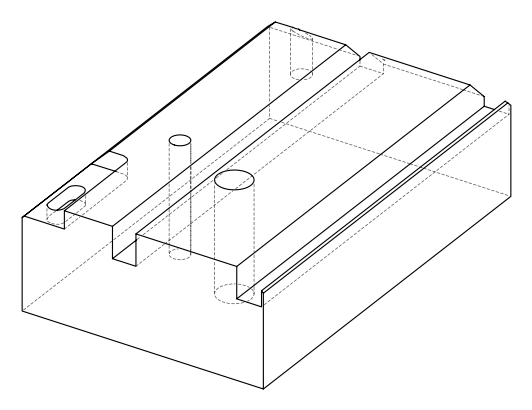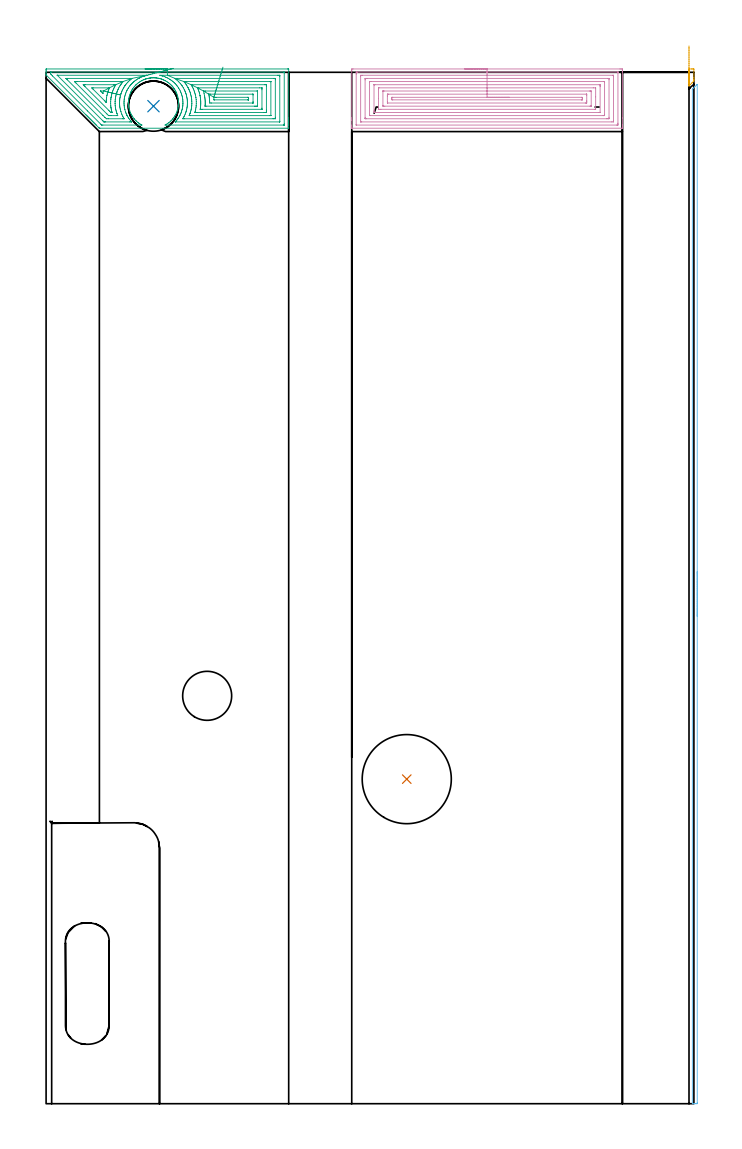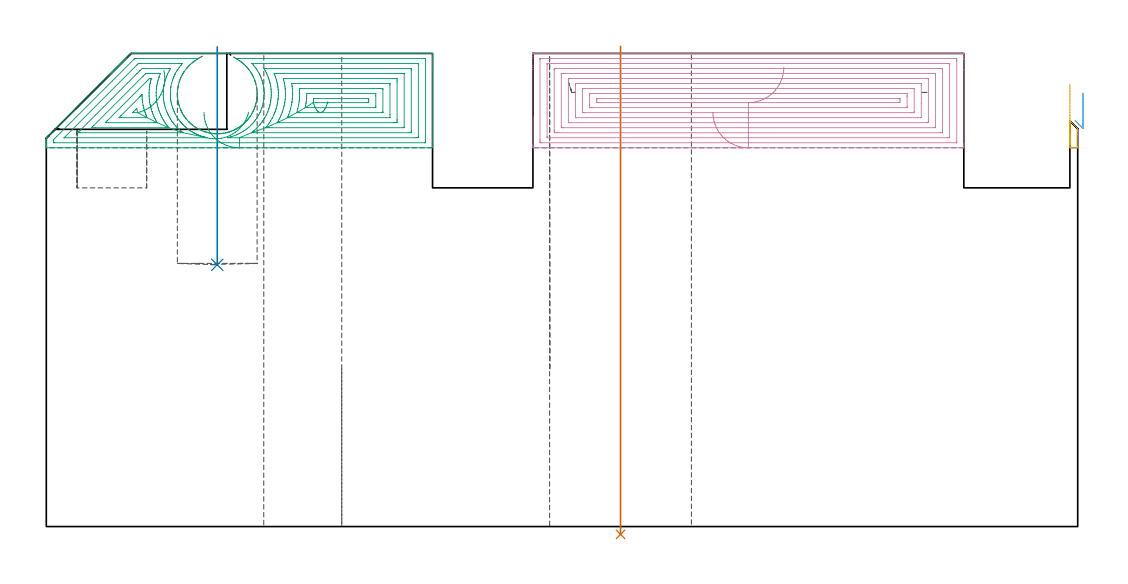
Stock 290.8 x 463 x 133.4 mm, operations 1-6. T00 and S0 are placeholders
(PLAN: 16 operations, 10 tool changes, 88 min)
(1 INDEXABLE_INSERT_DRILL_THROUGH_HOLE_FROM_SOLID | STEP1HOLE | NXT0302_035 | 0.55 min | 167535 mm3)
(2 INDEXABLE_INSERT_DRILL_BLIND_HOLE_FROM_SOLID | STEP1POCKET | NXT0302_016 | 0.25 min | 23567 mm3)
(3 AREA_MILL | FG_CHAMFER_SURFACE | UGT0205_001 | 7.44 min | 36698 mm3)
(4 AREA_MILL_1 | FG_CHAMFER_SURFACE_1 | UGT0205_001 | 10.05 min | 48924 mm3)
(5 AREA_MILL_2 | FG_CHAMFER_SURFACE_2 | UGT0205_001 | 0.23 min | 3075 mm3)
(6 AREA_MILL_3 | FG_CHAMFER_SURFACE_3 | UGT0205_001 | 3.81 min | 76125 mm3)
(7 AREA_MILL_4 | FG_CHAMFER_SURFACE_4 | UGT0205_001 | 24.55 min | 117321 mm3)
(8 MILL_CORNER_NOTCH_RECTANGULAR | CORNER_NOTCH_RECTANGULAR | UGT0201_094 | Follow Part, ap 5, ae 75% | 4.94 min | 111029 mm3)
(9 MILL_RECTANGULAR_POCKET | POCKET_RECTANGULAR_STRAIGHT | NXT0201_011 | Follow Part, ap 3, ae 75% | 1.72 min | 16537 mm3)
(10 MILL_RECTANGULAR_SLOT | SLOT_RECTANGULAR | UGT0201_094 | Follow Part, ap 5, ae 75% | 16.39 min | 463111 mm3)
(11 MILL_RECTANGULAR_SLOT_1 | SLOT_RECTANGULAR_1 | UGT0201_094 | Follow Part, ap 5, ae 75% | 16.28 min | 490563 mm3)
(12 SPOT_DRILL | STEP1HOLE_1 | NXT0321_9005460120000 | 0.05 min | 203 mm3)
(13 DRILL_BLIND_HOLE_INTO_CENTER | STEP1HOLE_1 | NXT0301_029 | 0.04 min | 175 mm3)
(14 GUN_DRILL_THROUGH_HOLE | STEP1HOLE_1 | UGT0307_001 | 0.59 min | 2378 mm3)
(15 SPADE_DRILL_TO_ENLARGE_THROUGH_HOLE | STEP1HOLE_1 | UGT0306_004 | 0.56 min | 16261 mm3)
(16 DRILL_TO_ENLARGE_THROUGH_HOLE | STEP1HOLE_1 | UGT0301_053 | 0.58 min | 31632 mm3)
(TOOL NXT0302_035 | Index. Insert Drill 40mm [880-D4000L40-05] | D40 PA176 FL200 Z2)
(TOOL NXT0302_016 | Index. Insert Drill 22.5mm [880-D2250L25-03] | D22.5 PA176 FL68 Z2)
(TOOL UGT0205_001 | Chamfer Mill 20 x 3 x 45 deg. | D20 FL50 Z2)
(TOOL UGT0201_094 | End mill 20 mm | D20 FL38 Z4)
(TOOL NXT0201_011 | ENDMILL 12mm [2P460-1200-NA 1630] | D12 FL38 Z6)
(TOOL NXT0321_9005460120000 | NC Spot Drill, 142deg, 12mm, Carbide, Uncoated | D12 PA142 FL30 Z2)
(TOOL NXT0301_029 | Carbide Drill 5.8mm [860.1-0580-017A1-MM 2214] | D5.8 PA140 FL28 Z2)
(TOOL UGT0307_001 | Gun Drill 5 mm | D5 PA130 FL24 Z1)
(TOOL UGT0306_004 | Spade Drill 13.5mm | D13.5 PA132 FL10 Z2)
(TOOL UGT0301_053 | Twist Drill 22 mm | D22 PA118 FL150 Z2)
(OP 1 INDEXABLE_INSERT_DRILL_THROUGH_HOLE_FROM_SOLID)
G17 G21 G94 G90
T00 M6
G54
G17 G0 G90 X161.9 Y145.7 S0 M3
G43 Z143.4 H1
G94 G81 G98 Z-2.198 F250. R135.4
G80
M5
M2
(OP 2 INDEXABLE_INSERT_DRILL_BLIND_HOLE_FROM_SOLID)
G17 G21 G94 G90
T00 M6
G54
G17 G0 G90 X48.2 Y447.8 S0 M3
G43 Z143.4 H1
G94 G81 G98 Z73.8 F250. R135.25
G80
M5
M2
(OP 3 AREA_MILL)
G17 G21 G94 G90
T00 M6
G54
G17 G0 G90 X44.45 Y464.5 S1061 M3
G43 Z143.4 H0
Z116.8
G94 G1 X44.488 Z115.928 F250.
X44.602 Z115.064
X44.791 Z114.212
X45.053 Z113.38
X45.387 Z112.574
X45.79 Z111.8
X46.258 Z111.064
X46.79 Z110.372
X47.379 Z109.729
X48.022 Z109.14
X48.714 Z108.608
X49.45 Z108.14
X50.224 Z107.737
X51.03 Z107.403
X51.862 Z107.141
X52.714 Z106.952
X53.578 Z106.838
X54.45 Z106.8
X108.323
X108.73 Y464.495 Z106.803
X108.89 Y464.491 Z106.806
X108.9 Y464.326 Z106.971
Y442.493 Z128.802
Y441.92 Z129.374
Y441.298 Z129.999
Y441.036 Z130.261
Y440.415 Z130.882
Y440.152 Z131.144
Y439.627 Z131.672
Y439.268 Z132.031
Y438.188 Z133.111
Y437.913 Z133.378
X108.893 Y437.903 Z133.388
X108.768 Y437.9 Z133.4
X24.175
X23.905 Y437.905 Z133.39
X23.876 Y437.929 Z133.368
X23.776 Y438.023 Z133.274
X22.53 Y439.268 Z132.028
X22.394 Y439.405 Z131.893
X22.227 Y439.572 Z131.726
X22.088 Y439.71 Z131.586
X21.948 Y439.85 Z131.447
X21.788 Y440.011 Z131.287
X21.646 Y440.152 Z131.143
X21.503 Y440.296 Z131.002
X21.349 Y440.449 Z130.848
X21.204 Y440.594 Z130.701
X21.058 Y440.741 Z130.557
X20.911 Y440.888 Z130.41
X20.762 Y441.036 Z130.259
X20.613 Y441.186 Z130.112
X20.472 Y441.327 Z129.971
X20.32 Y441.478 Z129.817
X20.168 Y441.631 Z129.666
X20.034 Y441.765 Z129.532
X19.878 Y441.92 Z129.375
X19.722 Y442.077 Z129.221
X19.595 Y442.204 Z129.094
X19.436 Y442.362 Z128.933
X19.277 Y442.522 Z128.776
X19.156 Y442.643 Z128.655
X18.994 Y442.804 Z128.491
X18.832 Y442.967 Z128.331
X18.718 Y443.081 Z128.217
X18.552 Y443.246 Z128.049
X18.387 Y443.412 Z127.886
X18.279 Y443.52 Z127.778
X18.11 Y443.687 Z127.607
X17.941 Y443.858 Z127.44
X0.273 Y461.526 Z109.772
X0.132 Y461.668 Z109.63
X0.008 Y461.8 Z109.499
X0.005 Y461.806 Z109.493
X0. Y462.068 Z109.23
Y462.773 Z108.526
Y463.49 Z107.809
Y464.015 Z107.281
Y464.277 Z107.019
X0.002 Y464.491 Z106.806
X0.132 Y464.5 Z106.8
X54.45
Y463.086 Z108.214
X106.588
X106.76 Y463.084 Z108.216
X106.845 Y463.081 Z108.219
X106.881 Y463.079 Z108.221
X106.89 Y463.058 Z108.242
X106.894 Y462.976 Z108.324
X106.899 Y462.777 Z108.523
X106.9 Y439.797 Z131.503
X106.896 Y439.441 Z131.859
X106.891 Y439.34 Z131.96
X106.888 Y439.32 Z131.98
X106.883 Y439.318 Z131.982
X106.858 Y439.316 Z131.984
X106.753 Y439.315 Z131.985
X106.542 Y439.314 Z131.986
X53.982
X53.384 Y439.321 Z131.979
X53.854 Y439.576 Z131.724
X54.005 Y439.667 Z131.633
X54.454 Y439.958 Z131.342
X54.895 Y440.264 Z131.036
X55.145 Y440.457 Z130.843
X55.784 Y440.997 Z130.303
X56.137 Y441.337 Z129.963
X56.673 Y441.904 Z129.396
X56.934 Y442.217 Z129.083
X57.255 Y442.636 Z128.664
X57.562 Y443.062 Z128.238
X57.853 Y443.535 Z127.765
X58.101 Y443.978 Z127.322
X58.451 Y444.669 Z126.631
X58.53 Y444.858 Z126.442
X58.859 Y445.739 Z125.561
X59.114 Y446.619 Z124.681
X59.298 Y447.499 Z123.801
X59.34 Y447.747 Z123.553
X59.402 Y448.38 Z122.92
X59.439 Y449.26 Z122.04
X59.407 Y450.14 Z121.16
X59.34 Y450.853 Z120.447
X59.312 Y451.02 Z120.28
X59.133 Y451.901 Z119.399
X58.885 Y452.781 Z118.519
X58.654 Y453.41 Z117.89
X58.562 Y453.661 Z117.638
X58.451 Y453.931 Z117.369
X58.304 Y454.238 Z117.062
X58.148 Y454.542 Z116.758
X57.899 Y454.985 Z116.315
X57.635 Y455.422 Z115.878
X57.567 Y455.529 Z115.77
X57.562 Y455.537 Z115.762
X57.503 Y455.619 Z115.677
X57.432 Y455.719 Z115.58
X57.288 Y455.923 Z115.376
X56.999 Y456.301 Z114.996
X56.832 Y456.503 Z114.792
X56.673 Y456.697 Z114.602
X56.592 Y456.787 Z114.513
X56.45 Y456.942 Z114.356
X56.22 Y457.183 Z114.117
X56.009 Y457.387 Z113.913
X55.784 Y457.605 Z113.695
X55.519 Y457.837 Z113.462
X55.34 Y457.985 Z113.312
X55.248 Y458.062 Z113.236
X54.895 Y458.334 Z112.964
X54.454 Y458.641 Z112.657
X53.989 Y458.942 Z112.356
X53.555 Y459.185 Z112.114
X53.373 Y459.278 Z112.022
X53.326 Y459.302 Z111.998
X53.116 Y459.406 Z111.89
X52.755 Y459.568 Z111.731
X52.625 Y459.625 Z111.674
X52.227 Y459.8 Z111.496
X52.174 Y459.822 Z111.475
X52.027 Y459.874 Z111.426
X51.977 Y459.891 Z111.408
X51.779 Y459.957 Z111.337
X51.757 Y459.964 Z111.33
X51.338 Y460.095 Z111.199
X51.079 Y460.165 Z111.131
X50.895 Y460.215 Z111.083
X50.701 Y460.259 Z111.04
X50.636 Y460.274 Z111.025
X50.449 Y460.313 Z110.979
X50.443 Y460.314 Z110.978
X50.005 Y460.396 Z110.9
X49.553 Y460.46 Z110.835
X49.461 Y460.47 Z110.827
X49.22 Y460.496 Z110.804
X49.116 Y460.506 Z110.793
X48.671 Y460.536 Z110.762
X48.612 Y460.539 Z110.76
X48.449 Y460.543 Z110.754
X48.23 Y460.542 Z110.75
X48.004 Y460.545 Z110.753
X47.859 Y460.541 Z110.758
X47.782 Y460.538 Z110.761
X47.326 Y460.506 Z110.786
X46.984 Y460.476 Z110.823
X46.893 Y460.466 Z110.83
X46.881 Y460.464 Z110.831
X46.592 Y460.426 Z110.873
X46.447 Y460.406 Z110.893
X46.003 Y460.327 Z110.972
X45.886 Y460.301 Z110.998
X45.558 Y460.228 Z111.069
X45.114 Y460.11 Z111.183
X45.1 Y460.105 Z111.187
X44.669 Y459.972 Z111.321
X44.655 Y459.968 Z111.326
X44.443 Y459.898 Z111.402
X44.422 Y459.891 Z111.409
X44.226 Y459.822 Z111.474
X43.779 Y459.637 Z111.661
X43.336 Y459.437 Z111.86
X42.889 Y459.208 Z112.09
X42.447 Y458.964 Z112.334
X41.981 Y458.664 Z112.633
X41.558 Y458.372 Z112.926
X41.154 Y458.062 Z113.236
X40.669 Y457.651 Z113.648
X40.351 Y457.343 Z113.954
X40.269 Y457.265 Z114.034
X40.184 Y457.182 Z114.116
X39.78 Y456.754 Z114.546
X39.405 Y456.302 Z114.997
X38.89 Y455.611 Z115.687
X38.867 Y455.576 Z115.724
X38.766 Y455.422 Z115.878
X38.618 Y455.177 Z116.122
X38.501 Y454.985 Z116.314
X38.422 Y454.842 Z116.457
X38.254 Y454.541 Z116.757
X38.164 Y454.363 Z116.935
X38.001 Y454.042 Z117.258
X37.977 Y453.983 Z117.317
X37.841 Y453.661 Z117.638
X37.515 Y452.781 Z118.519
X37.267 Y451.901 Z119.399
X37.112 Y451.201 Z120.099
X37.087 Y451.02 Z120.28
X36.993 Y450.14 Z121.16
X36.961 Y449.26 Z122.04
X36.998 Y448.38 Z122.92
X37.098 Y447.499 Z123.801
X37.112 Y447.399 Z123.901
X37.286 Y446.619 Z124.681
X37.541 Y445.739 Z125.561
X37.869 Y444.858 Z126.442
X37.932 Y444.707 Z126.593
X38.001 Y444.557 Z126.743
X38.298 Y443.978 Z127.322
X38.547 Y443.535 Z127.765
X38.817 Y443.098 Z128.202
X38.891 Y442.988 Z128.312
X39.467 Y442.217 Z129.083
X39.619 Y442.029 Z129.271
X39.78 Y441.844 Z129.456
X40.26 Y441.337 Z129.963
X40.461 Y441.139 Z130.161
X40.669 Y440.946 Z130.354
X41.252 Y440.457 Z130.843
X41.402 Y440.338 Z130.962
X41.558 Y440.224 Z131.076
X41.999 Y439.923 Z131.377
X42.447 Y439.635 Z131.665
X42.545 Y439.576 Z131.724
X42.933 Y439.362 Z131.938
X43.004 Y439.321 Z131.979
X42.678 Y439.315 Z131.985
X25.464 Y439.314 Z131.986
X25.042 Y439.319 Z131.981
X24.942 Y439.321 Z131.979
X24.8 Y439.456 Z131.844
X24.62 Y439.632 Z131.668
X18.609 Y445.64 Z125.66
X2.886 Y461.364 Z109.936
X2.358 Y461.894 Z109.406
X2.012 Y462.248 Z109.052
X2.003 Y462.6 Z108.7
X2.005 Y462.959 Z108.341
X2.009 Y463.06 Z108.24
X2.012 Y463.08 Z108.22
X2.017 Y463.082 Z108.218
X2.042 Y463.084 Z108.216
X2.147 Y463.085 Z108.215
X2.358 Y463.086 Z108.214
X54.45
Y461.672 Z109.628
X103.87 Y461.671 Z109.629
X104.452
X104.761 Y461.668 Z109.632
X104.862 Y461.665 Z109.635
X104.89 Y461.662 Z109.638
X104.894 Y461.594 Z109.706
X104.898 Y461.502 Z109.798
X104.899 Y461.364 Z109.936
X104.9 Y461.226 Z110.074
X104.899 Y441.036 Z130.264
X104.898 Y440.899 Z130.401
X104.89 Y440.76 Z130.54
X104.887 Y440.734 Z130.566
X104.876 Y440.733 Z130.567
X104.838 Y440.73 Z130.57
X104.761 Y440.729 Z130.571
X58.147
X58.059 Y440.73 Z130.57
X58.005 Y440.732 Z130.568
X57.989 Y440.734 Z130.566
X58.01 Y440.761 Z130.539
X58.351 Y441.141 Z130.159
X58.457 Y441.264 Z130.036
X58.749 Y441.63 Z129.67
X58.974 Y441.92 Z129.38
X59.133 Y442.133 Z129.167
X59.348 Y442.433 Z128.867
X59.492 Y442.66 Z128.64
X59.578 Y442.804 Z128.496
X59.9 Y443.352 Z127.948
X60.076 Y443.687 Z127.613
X60.131 Y443.794 Z127.506
X60.238 Y444.006 Z127.294
X60.413 Y444.398 Z126.902
X60.483 Y444.571 Z126.729
X60.659 Y445.037 Z126.263
X60.808 Y445.455 Z125.845
X60.884 Y445.698 Z125.602
X61.072 Y446.339 Z124.961
X61.084 Y446.383 Z124.917
X61.128 Y446.584 Z124.716
X61.238 Y447.114 Z124.186
X61.257 Y447.223 Z124.077
X61.314 Y447.568 Z123.732
X61.353 Y447.883 Z123.417
X61.372 Y448.107 Z123.193
X61.412 Y448.708 Z122.592
X61.423 Y448.99 Z122.31
X61.429 Y449.289 Z122.011
X61.407 Y449.874 Z121.426
X61.372 Y450.517 Z120.783
X61.348 Y450.758 Z120.542
X61.326 Y450.954 Z120.346
X61.2 Y451.642 Z119.658
X61.128 Y452.019 Z119.281
X60.987 Y452.526 Z118.774
X60.822 Y453.105 Z118.195
X60.714 Y453.41 Z117.89
X60.482 Y454.051 Z117.249
X60.381 Y454.293 Z117.007
X60.338 Y454.392 Z116.908
X60.238 Y454.604 Z116.696
X59.933 Y455.177 Z116.123
X59.536 Y455.873 Z115.427
X59.418 Y456.061 Z115.239
X59.348 Y456.17 Z115.13
X59.019 Y456.618 Z114.682
X58.77 Y456.945 Z114.355
X58.457 Y457.328 Z113.972
X58.005 Y457.829 Z113.471
X57.567 Y458.265 Z113.035
X57.078 Y458.712 Z112.588
X56.676 Y459.044 Z112.256
X56.362 Y459.286 Z112.014
X55.928 Y459.596 Z111.704
X55.786 Y459.693 Z111.607
X55.498 Y459.882 Z111.418
X54.895 Y460.23 Z111.07
X54.418 Y460.48 Z110.82
X54.005 Y460.676 Z110.624
X53.639 Y460.843 Z110.457
X53.114 Y461.064 Z110.236
X52.234 Y461.364 Z109.936
X52.219 Y461.369 Z109.931
X51.989 Y461.428 Z109.872
X51.333 Y461.594 Z109.706
X51.023 Y461.672 Z109.628
X54.45
X57.853 Y460.252 Z111.048
X57.869 Y460.253 Z111.047
X57.92 Y460.256 Z111.044
X57.987 Y460.257 Z111.043
X58.457
X102.314
X102.818 Y460.255 Z111.045
X102.875 Y460.253 Z111.047
X102.887 Y460.251 Z111.049
X102.891 Y460.239 Z111.061
X102.895 Y460.196 Z111.104
X102.899 Y460.023 Z111.277
X102.9 Y459.675 Z111.625
Y442.804 Z128.496
X102.896 Y442.401 Z128.899
X102.892 Y442.201 Z129.099
X102.89 Y442.156 Z129.144
X102.849 Y442.15 Z129.15
X102.751 Y442.147 Z129.153
X102.089 Y442.143 Z129.157
X101.865
X62.019
X61.793 Y442.144 Z129.156
X61.457 Y442.148 Z129.152
X61.381 Y442.149 Z129.151
X61.41 Y442.21 Z129.09
X61.462 Y442.309 Z128.991
X61.52 Y442.415 Z128.885
X61.739 Y442.804 Z128.496
X61.838 Y442.984 Z128.316
X62.019 Y443.327 Z127.973
X62.138 Y443.57 Z127.73
X62.191 Y443.687 Z127.613
X62.406 Y444.187 Z127.113
X62.555 Y444.571 Z126.729
X62.65 Y444.828 Z126.472
X62.742 Y445.093 Z126.207
X62.856 Y445.455 Z125.845
X62.909 Y445.626 Z125.674
X63.06 Y446.189 Z125.111
X63.094 Y446.339 Z124.961
X63.214 Y446.92 Z124.38
X63.268 Y447.223 Z124.077
X63.333 Y447.686 Z123.614
X63.372 Y448.107 Z123.193
X63.4 Y448.503 Z122.797
X63.419 Y448.99 Z122.31
X63.423 Y449.5 Z121.8
X63.41 Y449.874 Z121.426
X63.389 Y450.282 Z121.018
X63.348 Y450.758 Z120.542
X63.285 Y451.269 Z120.031
X63.215 Y451.642 Z119.658
X63.069 Y452.367 Z118.933
X63.028 Y452.526 Z118.774
X62.909 Y452.97 Z118.33
X62.775 Y453.41 Z117.89
X62.713 Y453.604 Z117.696
X62.452 Y454.293 Z117.007
X62.345 Y454.567 Z116.733
X62.128 Y455.069 Z116.231
X62.073 Y455.177 Z116.123
X62.019 Y455.28 Z116.02
X61.581 Y456.061 Z115.239
X61.128 Y456.811 Z114.489
X61.035 Y456.945 Z114.355
X60.812 Y457.259 Z114.041
X60.362 Y457.829 Z113.471
X60.238 Y457.98 Z113.32
X59.57 Y458.712 Z112.588
X59.348 Y458.935 Z112.365
X58.639 Y459.596 Z111.704
X58.457 Y459.753 Z111.547
X58.122 Y460.029 Z111.271
X57.871 Y460.235 Z111.065
X57.853 Y460.252 Z111.048
X61.86 Y458.837 Z112.463
X61.891 Y458.839 Z112.461
X62.019 Y458.841 Z112.459
X62.778 Y458.843 Z112.457
X62.909
X100.44 Y458.842 Z112.458
X100.703 Y458.839 Z112.461
X100.876 Y458.836 Z112.464
X100.891 Y458.83 Z112.47
X100.894 Y458.82 Z112.48
X100.897 Y458.796 Z112.504
X100.899 Y458.712 Z112.588
Y443.687 Z127.613
X100.897 Y443.614 Z127.686
X100.894 Y443.578 Z127.722
X100.891 Y443.566 Z127.734
X100.834 Y443.564 Z127.736
X100.572 Y443.559 Z127.741
X100.44 Y443.557 Z127.743
X100.308
X64.69
X64.559 Y443.559 Z127.741
X64.296 Y443.564 Z127.736
X64.248 Y443.567 Z127.733
X64.252 Y443.585 Z127.715
X64.267 Y443.627 Z127.673
X64.289 Y443.687 Z127.613
X64.4 Y443.975 Z127.325
X64.626 Y444.571 Z126.729
X64.644 Y444.618 Z126.682
X64.69 Y444.747 Z126.553
X64.852 Y445.294 Z126.006
X64.897 Y445.455 Z125.845
X65.038 Y445.993 Z125.307
X65.114 Y446.339 Z124.961
X65.224 Y446.869 Z124.431
X65.28 Y447.223 Z124.077
X65.316 Y447.485 Z123.815
X65.376 Y448.107 Z123.193
X65.391 Y448.294 Z123.006
X65.421 Y448.99 Z122.31
X65.425 Y449.145 Z122.155
X65.409 Y449.874 Z121.426
X65.372 Y450.551 Z120.749
X65.355 Y450.758 Z120.542
X65.329 Y451.008 Z120.292
X65.231 Y451.642 Z119.658
X65.153 Y452.067 Z119.233
X65.051 Y452.526 Z118.774
X64.875 Y453.226 Z118.074
X64.824 Y453.41 Z117.89
X64.794 Y453.512 Z117.788
X64.69 Y453.846 Z117.454
X64.527 Y454.293 Z117.007
X64.432 Y454.55 Z116.75
X64.169 Y455.177 Z116.123
X64.053 Y455.435 Z115.865
X63.8 Y455.944 Z115.356
X63.736 Y456.061 Z115.239
X63.66 Y456.2 Z115.1
X63.219 Y456.945 Z114.355
X62.909 Y457.446 Z113.854
X62.635 Y457.829 Z113.471
X62.019 Y458.634 Z112.666
X61.86 Y458.837 Z112.463
X65.126 Y457.421 Z113.879
X65.128 Y457.423 Z113.877
X65.154 Y457.426 Z113.874
X65.215 Y457.428 Z113.872
X65.337 Y457.429 Z113.871
X65.581
X98.04
X98.528 Y457.427 Z113.873
X98.69 Y457.425 Z113.875
X98.819 Y457.422 Z113.878
X98.89 Y457.414 Z113.886
X98.893 Y457.314 Z113.986
X98.897 Y456.945 Z114.355
X98.9 Y456.575 Z114.725
Y445.969 Z125.331
X98.897 Y445.455 Z125.845
X98.893 Y445.093 Z126.207
X98.884 Y444.978 Z126.322
X98.771 Y444.976 Z126.324
X98.528 Y444.973 Z126.327
X98.124 Y444.971 Z126.329
X97.637
X67.765
X67.362 Y444.972 Z126.328
X66.955 Y444.975 Z126.325
X66.844 Y444.978 Z126.322
X66.816 Y444.984 Z126.316
X66.824 Y445.028 Z126.272
X66.838 Y445.091 Z126.209
X66.93 Y445.455 Z125.845
X67.08 Y446.06 Z125.24
X67.138 Y446.339 Z124.961
X67.174 Y446.525 Z124.775
X67.288 Y447.223 Z124.077
X67.362 Y447.828 Z123.472
X67.384 Y448.085 Z123.215
X67.385 Y448.107 Z123.193
X67.425 Y448.927 Z122.373
X67.426 Y448.99 Z122.31
X67.418 Y449.818 Z121.482
X67.362 Y450.781 Z120.519
X67.248 Y451.642 Z119.658
X67.229 Y451.773 Z119.527
X67.074 Y452.526 Z118.774
X66.995 Y452.89 Z118.41
X66.853 Y453.41 Z117.89
X66.653 Y454.112 Z117.188
X66.591 Y454.293 Z117.007
X66.471 Y454.628 Z116.672
X66.255 Y455.177 Z116.123
X66.111 Y455.534 Z115.766
X65.859 Y456.061 Z115.239
X65.581 Y456.604 Z114.696
X65.388 Y456.945 Z114.355
X65.137 Y457.386 Z113.914
X65.126 Y457.421 Z113.879
X68.022 Y456.008 Z115.292
X68.299 Y456.014 Z115.286
X95.903 Y456.015 Z115.285
X96.747 Y456.012 Z115.288
X96.798 Y456.01 Z115.29
X96.891 Y455.999 Z115.301
X96.897 Y455.977 Z115.323
X96.898 Y455.968 Z115.332
X96.9 Y455.909 Z115.391
Y455.177 Z116.123
X96.899 Y446.918 Z124.382
X96.895 Y446.614 Z124.686
X96.89 Y446.412 Z124.888
X96.883 Y446.391 Z124.909
X96.877 Y446.389 Z124.911
X96.852 Y446.387 Z124.913
X96.747 Y446.385 Z124.915
X96.7
X69.986
X69.202 Y446.392 Z124.908
X69.181 Y446.393 Z124.907
X69.182 Y446.416 Z124.884
X69.188 Y446.473 Z124.827
X69.283 Y447.083 Z124.217
X69.299 Y447.223 Z124.077
X69.366 Y447.885 Z123.415
X69.38 Y448.107 Z123.193
X69.413 Y448.722 Z122.578
X69.419 Y448.99 Z122.31
Y449.6 Z121.7
X69.411 Y449.874 Z121.426
X69.4 Y450.13 Z121.17
X69.355 Y450.758 Z120.542
X69.276 Y451.51 Z119.79
X69.259 Y451.642 Z119.658
X69.244 Y451.743 Z119.557
X69.143 Y452.324 Z118.976
X69.102 Y452.526 Z118.774
X69.092 Y452.576 Z118.724
X68.888 Y453.41 Z117.89
X68.803 Y453.747 Z117.553
X68.636 Y454.293 Z117.007
X68.381 Y455.049 Z116.251
X68.333 Y455.177 Z116.123
X68.252 Y455.387 Z115.913
X68.105 Y455.761 Z115.539
X68.071 Y455.851 Z115.449
X68.041 Y455.94 Z115.36
X68.022 Y456.008 Z115.292
X70.621 Y454.593 Z116.707
X70.923 Y454.596 Z116.704
X71.505 Y454.6 Z116.7
X94.657
X94.811 Y454.598 Z116.702
X94.866 Y454.596 Z116.704
X94.883 Y454.594 Z116.706
X94.89 Y454.573 Z116.727
X94.895 Y454.502 Z116.798
X94.9 Y454.359 Z116.941
X94.899 Y448.107 Z123.193
X94.894 Y447.902 Z123.398
X94.89 Y447.807 Z123.493
X94.694 Y447.804 Z123.496
X94.383 Y447.801 Z123.499
X94.075 Y447.8 Z123.5
X93.494
X71.814
X71.507 Y447.802 Z123.498
X71.403 Y447.806 Z123.494
X71.377 Y447.808 Z123.492
X71.376 Y447.831 Z123.469
Y447.888 Z123.412
X71.386 Y448.107 Z123.193
X71.405 Y448.513 Z122.787
X71.419 Y448.99 Z122.31
X71.421 Y449.381 Z121.919
X71.409 Y449.874 Z121.426
X71.392 Y450.293 Z121.007
X71.357 Y450.758 Z120.542
X71.309 Y451.259 Z120.041
X71.258 Y451.642 Z119.658
X71.161 Y452.29 Z119.01
X71.113 Y452.526 Z118.774
X70.924 Y453.41 Z117.89
X70.621 Y454.593 Z116.707
X73.023 Y453.179 Z118.121
X73.096 Y453.182 Z118.118
X73.262 Y453.184 Z118.116
X73.595 Y453.186 Z118.114
X73.82
X92.723 Y453.185 Z118.115
X92.825 Y453.184 Z118.116
X92.875 Y453.181 Z118.119
X92.89 Y453.178 Z118.122
X92.892 Y453.162 Z118.138
X92.899 Y452.809 Z118.491
X92.9 Y449.874 Z121.426
X92.898 Y449.275 Z122.025
X92.892 Y449.234 Z122.066
X92.888 Y449.22 Z122.08
X92.875 Y449.219 Z122.081
X92.793 Y449.216 Z122.084
X92.627 Y449.214 Z122.086
X74.26
X73.595 Y449.219 Z122.081
X73.438 Y449.221 Z122.079
X73.413 Y449.874 Z121.426
X73.379 Y450.544 Z120.756
X73.361 Y450.758 Z120.542
X73.304 Y451.354 Z119.946
X73.269 Y451.642 Z119.658
X73.217 Y452.017 Z119.283
X73.129 Y452.526 Z118.774
X73.028 Y453.088 Z118.212
X73.023 Y453.179 Z118.121
X75.286 Y451.766 Z119.534
X75.311 Y451.767 Z119.533
X75.376 Y451.769 Z119.531
X76.135 Y451.772 Z119.528
X76.266
X90.383
X90.513 Y451.771 Z119.529
X90.644 Y451.769 Z119.531
X90.89 Y451.763 Z119.537
X90.893 Y451.642 Z119.658
X90.899 Y451.26 Z120.04
X90.898 Y450.758 Z120.542
X90.895 Y450.662 Z120.638
X90.891 Y450.64 Z120.66
X90.888 Y450.635 Z120.665
X90.862 Y450.633 Z120.667
X90.776 Y450.63 Z120.67
X90.644 Y450.628 Z120.672
X90.513
X75.471
X75.423 Y450.629 Z120.671
X75.401 Y450.632 Z120.668
X75.397 Y450.633 Z120.667
X75.376 Y450.688 Z120.612
X75.371 Y450.763 Z120.537
X75.285 Y451.642 Z119.658
X75.278 Y451.739 Z119.561
X75.286 Y451.766 Z119.534
X75.476 Y452.393 Z118.959
X75.68 Y453.067 Z118.444
X75.896 Y453.78 Z117.991
X76.123 Y454.529 Z117.605
X76.359 Y455.307 Z117.289
X76.602 Y456.109 Z117.045
X76.85 Y456.928 Z116.875
X77.102 Y457.758 Z116.78
X77.355 Y458.592 Z116.762
X77.608 Y459.426 Z116.819
X77.858 Y460.251 Z116.952
X78.104 Y461.062 Z117.159
X78.343 Y461.852 Z117.44
X78.575 Y462.616 Z117.791
X78.797 Y463.348 Z118.211
X79.007 Y464.042 Z118.696
X79.204 Y464.693 Z119.242
X79.387 Y465.296 Z119.845
G0 X57.06 Y464.771 Z116.851
G1 X56.816 Y464.707 Z116.016
X56.502 Y464.624 Z115.206
X56.121 Y464.523 Z114.427
X55.676 Y464.405 Z113.686
X55.17 Y464.271 Z112.988
X54.608 Y464.123 Z112.338
X53.993 Y463.96 Z111.742
X53.329 Y463.784 Z111.203
X52.623 Y463.598 Z110.726
X51.88 Y463.401 Z110.314
X51.104 Y463.196 Z109.971
X50.303 Y462.984 Z109.699
X49.482 Y462.767 Z109.5
X48.647 Y462.546 Z109.377
X47.805 Y462.323 Z109.329
X46.962 Y462.1 Z109.357
X46.124 Y461.879 Z109.461
X45.299 Y461.66 Z109.64
X45.1 Y461.609 Z109.691
X44.903 Y461.56 Z109.74
X44.529 Y461.462 Z109.838
X44.21 Y461.377 Z109.923
X44.2 Y461.374 Z109.926
X44.168 Y461.364 Z109.936
X43.531 Y461.154 Z110.146
X43.441 Y461.123 Z110.177
X43.319 Y461.077 Z110.223
X42.894 Y460.902 Z110.398
X42.429 Y460.701 Z110.599
X42.277 Y460.631 Z110.669
X41.966 Y460.48 Z110.82
X41.684 Y460.336 Z110.964
X41.627 Y460.305 Z110.995
X41.538 Y460.256 Z111.044
X41.119 Y460.013 Z111.287
X40.648 Y459.717 Z111.583
X40.575 Y459.669 Z111.631
X40.47 Y459.596 Z111.704
X40.057 Y459.299 Z112.001
X39.758 Y459.071 Z112.229
X39.558 Y458.91 Z112.39
X39.323 Y458.712 Z112.588
X39.081 Y458.5 Z112.8
X38.867 Y458.301 Z112.999
X38.629 Y458.065 Z113.235
X38.397 Y457.829 Z113.471
X38.195 Y457.612 Z113.688
X37.977 Y457.37 Z113.93
X37.784 Y457.136 Z114.164
X37.633 Y456.945 Z114.355
X37.397 Y456.636 Z114.664
X37.086 Y456.218 Z115.082
X37.023 Y456.124 Z115.176
X36.983 Y456.061 Z115.239
X36.816 Y455.793 Z115.507
X36.466 Y455.177 Z116.123
X36.37 Y455.004 Z116.296
X36.196 Y454.668 Z116.632
X36.077 Y454.412 Z116.888
X36.027 Y454.293 Z117.007
X35.824 Y453.778 Z117.522
X35.687 Y453.41 Z117.89
X35.575 Y453.095 Z118.205
X35.443 Y452.662 Z118.638
X35.305 Y452.173 Z119.127
X35.208 Y451.738 Z119.562
X35.19 Y451.642 Z119.658
X35.126 Y451.293 Z120.007
X35.082 Y450.98 Z120.32
X35.058 Y450.758 Z120.542
X35.003 Y450.174 Z121.126
X34.989 Y449.874 Z121.426
X34.972 Y449.321 Z121.979
X34.98 Y448.99 Z122.31
X35.003 Y448.406 Z122.894
X35.032 Y448.107 Z123.193
X35.106 Y447.421 Z123.879
X35.138 Y447.223 Z124.077
X35.305 Y446.423 Z124.877
X35.327 Y446.339 Z124.961
X35.334 Y446.31 Z124.99
X35.592 Y445.455 Z125.845
X35.742 Y445.022 Z126.278
X35.917 Y444.571 Z126.729
X35.999 Y444.368 Z126.932
X36.196 Y443.933 Z127.367
X36.278 Y443.769 Z127.531
X36.32 Y443.687 Z127.613
X36.456 Y443.43 Z127.87
X36.827 Y442.804 Z128.496
X37.086 Y442.393 Z128.907
X37.438 Y441.92 Z129.38
X37.977 Y441.229 Z130.071
X38.142 Y441.036 Z130.264
X38.411 Y440.735 Z130.565
X38.374 Y440.733 Z130.567
X38.286 Y440.731 Z130.569
X37.977 Y440.729 Z130.571
X37.396 Y440.728 Z130.572
X26.71 Y440.729 Z130.571
X26.401 Y440.73 Z130.57
X26.091 Y440.733 Z130.567
X26.004 Y440.735 Z130.565
X25.967 Y440.744 Z130.556
X25.944 Y440.764 Z130.536
X25.849 Y440.854 Z130.446
X25.663 Y441.036 Z130.264
X25.51 Y441.189 Z130.111
X5.03 Y461.67 Z109.63
Y461.671 Z109.629
X44.866
X45.1 Y461.669 Z109.631
X45.183 Y461.666 Z109.634
X45.299 Y461.66 Z109.64
X38.541 Y460.251 Z111.049
X38.509 Y460.218 Z111.082
X38.282 Y460.032 Z111.268
X37.977 Y459.782 Z111.518
X37.875 Y459.697 Z111.603
X37.76 Y459.596 Z111.704
X37.407 Y459.278 Z112.022
X37.086 Y458.975 Z112.325
X36.954 Y458.844 Z112.456
X36.827 Y458.712 Z112.588
X36.524 Y458.387 Z112.913
X36.196 Y458.021 Z113.279
X36.108 Y457.915 Z113.385
X36.039 Y457.829 Z113.471
X35.722 Y457.415 Z113.885
X35.365 Y456.945 Z114.355
X35.339 Y456.911 Z114.389
X35.305 Y456.863 Z114.437
X34.998 Y456.366 Z114.934
X34.815 Y456.061 Z115.239
X34.67 Y455.808 Z115.492
X34.415 Y455.348 Z115.952
X34.358 Y455.234 Z116.066
X34.331 Y455.177 Z116.123
X34.084 Y454.622 Z116.678
X33.951 Y454.293 Z117.007
X33.832 Y453.988 Z117.312
X33.621 Y453.41 Z117.89
X33.596 Y453.338 Z117.962
X33.524 Y453.093 Z118.207
X33.401 Y452.648 Z118.652
X33.371 Y452.526 Z118.774
X33.234 Y451.93 Z119.37
X33.176 Y451.642 Z119.658
X33.104 Y451.176 Z120.124
X33.055 Y450.758 Z120.542
X33.018 Y450.377 Z120.923
X32.99 Y449.874 Z121.426
X32.977 Y449.533 Z121.767
X32.981 Y448.99 Z122.31
X32.992 Y448.635 Z122.665
X33.029 Y448.107 Z123.193
X33.07 Y447.673 Z123.627
X33.128 Y447.223 Z124.077
X33.242 Y446.619 Z124.681
X33.309 Y446.339 Z124.961
X33.524 Y445.509 Z125.791
X33.536 Y445.467 Z125.833
X33.547 Y445.433 Z125.867
X33.85 Y444.571 Z126.729
X34.003 Y444.162 Z127.138
X34.212 Y443.687 Z127.613
X34.415 Y443.261 Z128.039
X34.666 Y442.804 Z128.496
X34.979 Y442.244 Z129.056
X35.025 Y442.149 Z129.151
X34.997 Y442.147 Z129.153
X34.914 Y442.145 Z129.155
X34.748 Y442.143 Z129.157
X34.415
X27.956
X27.291 Y442.148 Z129.152
X27.06 Y442.15 Z129.15
X26.401 Y442.751 Z128.549
X26.346 Y442.804 Z128.496
X25.51 Y443.638 Z127.662
X9.482 Y459.666 Z111.634
X9.127 Y460.024 Z111.276
X8.954 Y460.201 Z111.099
X8.915 Y460.245 Z111.055
X8.912 Y460.252 Z111.048
X8.919 Y460.253 Z111.047
X8.974 Y460.255 Z111.045
X9.482 Y460.257 Z111.043
X9.706
X37.977
X38.435 Y460.255 Z111.045
X38.541 Y460.251 Z111.049
X34.53 Y458.836 Z112.464
X34.446 Y458.712 Z112.588
X34.433 Y458.695 Z112.605
X34.045 Y458.195 Z113.105
X33.764 Y457.829 Z113.471
X33.662 Y457.692 Z113.608
X33.524 Y457.502 Z113.798
X33.305 Y457.162 Z114.138
X33.171 Y456.945 Z114.355
X32.973 Y456.608 Z114.692
X32.634 Y456.015 Z115.285
X32.36 Y455.449 Z115.851
X32.236 Y455.177 Z116.123
X32.09 Y454.833 Z116.467
X31.875 Y454.293 Z117.007
X31.839 Y454.199 Z117.101
X31.743 Y453.938 Z117.362
X31.615 Y453.537 Z117.763
X31.576 Y453.41 Z117.89
X31.511 Y453.179 Z118.121
X31.347 Y452.526 Z118.774
X31.255 Y452.127 Z119.173
X31.164 Y451.642 Z119.658
X31.069 Y450.972 Z120.328
X31.046 Y450.758 Z120.542
X31.029 Y450.583 Z120.717
X30.986 Y449.874 Z121.426
X30.98 Y449.748 Z121.552
X30.977 Y448.99 Z122.31
X30.978 Y448.866 Z122.434
X31.023 Y448.107 Z123.193
X31.037 Y447.924 Z123.376
X31.122 Y447.223 Z124.077
X31.167 Y446.911 Z124.389
X31.285 Y446.339 Z124.961
X31.419 Y445.777 Z125.523
X31.513 Y445.455 Z125.845
X31.743 Y444.687 Z126.613
X31.783 Y444.571 Z126.729
X31.803 Y444.512 Z126.788
X32.109 Y443.687 Z127.613
X32.145 Y443.585 Z127.715
X32.151 Y443.564 Z127.736
X32.094 Y443.561 Z127.739
X32.007 Y443.559 Z127.741
X31.875 Y443.557 Z127.743
X31.743
X29.204
X29.072
X28.312 Y443.558 Z127.742
X28.182 Y443.56 Z127.74
X28.055 Y443.564 Z127.736
X27.923 Y443.687 Z127.613
X27.291 Y444.308 Z126.992
X13.408 Y458.19 Z113.11
X13.044 Y458.558 Z112.742
X12.897 Y458.712 Z112.588
X12.797 Y458.837 Z112.463
X12.915 Y458.84 Z112.46
X13.044 Y458.841 Z112.459
X13.803 Y458.843 Z112.457
X13.934
X33.524
X34.285 Y458.841 Z112.459
X34.53 Y458.836 Z112.464
X31.265 Y457.419 Z113.881
X30.853 Y456.676 Z114.624
X30.644 Y456.269 Z115.031
X30.542 Y456.061 Z115.239
X30.358 Y455.668 Z115.632
X30.151 Y455.177 Z116.123
X29.963 Y454.713 Z116.587
X29.85 Y454.405 Z116.895
X29.812 Y454.293 Z117.007
X29.636 Y453.734 Z117.566
X29.543 Y453.41 Z117.89
X29.444 Y453.041 Z118.259
X29.317 Y452.526 Z118.774
X29.273 Y452.326 Z118.974
X29.148 Y451.642 Z119.658
X29.138 Y451.577 Z119.723
X29.072 Y451.085 Z120.215
X29.041 Y450.789 Z120.511
X29.039 Y450.758 Z120.542
X28.987 Y449.959 Z121.341
X28.985 Y449.874 Z121.426
X28.974 Y449.088 Z122.212
X28.977 Y448.99 Z122.31
X29.013 Y448.165 Z123.135
X29.018 Y448.107 Z123.193
X29.072 Y447.518 Z123.782
X29.106 Y447.223 Z124.077
X29.11 Y447.185 Z124.115
X29.187 Y446.73 Z124.57
X29.26 Y446.339 Z124.961
X29.306 Y446.107 Z125.193
X29.472 Y445.455 Z125.845
X29.531 Y445.23 Z126.07
X29.57 Y445.084 Z126.216
X29.59 Y444.999 Z126.301
X29.593 Y444.98 Z126.32
X29.588 Y444.978 Z126.322
X29.556 Y444.975 Z126.325
X29.072 Y444.982 Z126.318
X28.595 Y445.455 Z125.845
X28.182 Y445.866 Z125.434
X17.496 Y456.552 Z114.748
X17.107 Y456.945 Z114.355
X16.723 Y457.336 Z113.964
X16.647 Y457.423 Z113.877
X16.716 Y457.425 Z113.875
X16.846 Y457.427 Z113.873
X17.009 Y457.428 Z113.872
X17.496 Y457.429 Z113.871
X30.365
X30.853 Y457.428 Z113.872
X31.259 Y457.426 Z113.874
X31.265 Y457.419 Z113.881
X28.393 Y456.001 Z115.299
X28.39 Y455.986 Z115.314
X28.384 Y455.966 Z115.334
X28.354 Y455.89 Z115.41
X28.182 Y455.473 Z115.827
X28.1 Y455.259 Z116.041
X28.069 Y455.177 Z116.123
X27.866 Y454.607 Z116.693
X27.763 Y454.293 Z117.007
X27.653 Y453.935 Z117.365
X27.505 Y453.41 Z117.89
X27.461 Y453.241 Z118.059
X27.291 Y452.557 Z118.743
X27.286 Y452.531 Z118.769
X27.158 Y451.774 Z119.526
X27.14 Y451.642 Z119.658
X27.062 Y450.986 Z120.314
X27.042 Y450.758 Z120.542
X27. Y450.163 Z121.137
X26.985 Y449.874 Z121.426
X26.968 Y449.558 Z121.742
X26.965 Y449.544 Z121.756
X26.928 Y449.578 Z121.722
X26.824 Y449.677 Z121.623
X26.623 Y449.874 Z121.426
X26.401 Y450.096 Z121.204
X21.058 Y455.44 Z115.86
X20.604 Y455.903 Z115.397
X20.502 Y456.008 Z115.292
X21.105 Y456.015 Z115.285
X28.182 Y456.014 Z115.286
X28.23 Y456.013 Z115.287
X28.355 Y456.008 Z115.292
X28.393 Y456.001 Z115.299
X25.79 Y454.595 Z116.705
X25.787 Y454.577 Z116.723
X25.51 Y453.574 Z117.726
X25.477 Y453.483 Z117.817
X25.462 Y453.494 Z117.806
X25.405 Y453.545 Z117.755
X25.295 Y453.652 Z117.648
X24.62 Y454.327 Z116.973
X24.448 Y454.506 Z116.794
X24.371 Y454.588 Z116.712
X24.398 Y454.594 Z116.706
X24.449 Y454.597 Z116.703
X24.62 Y454.599 Z116.701
X25.696 Y454.6 Z116.7
X25.751 Y454.599 Z116.701
X25.782 Y454.597 Z116.703
X25.79 Y454.595 Z116.705
X26.611 Y454.407 Z116.932
X27.409 Y454.224 Z117.232
X28.179 Y454.047 Z117.602
X28.915 Y453.878 Z118.04
X29.61 Y453.719 Z118.541
X30.261 Y453.57 Z119.103
X30.861 Y453.432 Z119.721
X31.406 Y453.307 Z120.39
X31.893 Y453.195 Z121.106
X32.317 Y453.098 Z121.862
X32.675 Y453.016 Z122.653
X32.964 Y452.95 Z123.474
X33.183 Y452.899 Z124.317
X33.329 Y452.866 Z125.176
X33.402 Y452.849 Z126.045
X33.4 Y452.85 Z126.918
X33.325 Y452.867 Z127.787
X33.176 Y452.901 Z128.646
G0 Z143.4
M5
M2
(OP 4 AREA_MILL_1)
G17 G21 G94 G90
T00 M6
G54
G17 G0 G90 X187.95 Y464.5 S1061 M3
G43 Z143.4 H0
Z116.8
G94 G1 X187.988 Z115.928 F250.
X188.102 Z115.064
X188.291 Z114.212
X188.553 Z113.38
X188.887 Z112.574
X189.29 Z111.8
X189.759 Z111.064
X190.29 Z110.372
X190.879 Z109.729
X191.522 Z109.14
X192.214 Z108.608
X192.95 Z108.14
X193.724 Z107.737
X194.53 Z107.403
X195.362 Z107.141
X196.214 Z106.952
X197.078 Z106.838
X197.95 Z106.8
X257.622
X258.111 Y464.499 Z106.801
X258.594 Y464.494 Z106.803
X258.691 Y464.491 Z106.806
X258.696 Y464.015 Z107.282
X258.7 Y463.431 Z107.866
Y442.504 Z128.791
Y439.553 Z131.744
Y439.268 Z132.027
Y438.7 Z132.599
Y438.212 Z133.087
Y437.914 Z133.377
X258.692 Y437.903 Z133.388
X258.557 Y437.9 Z133.4
X137.343
X137.208 Y437.903 Z133.388
X137.2 Y437.914 Z133.377
Y438.212 Z133.087
Y438.7 Z132.599
Y439.268 Z132.027
Y441.32 Z129.977
Y441.92 Z129.375
Y442.504 Z128.791
Y463.716 Z107.581
X137.203 Y464.015 Z107.282
X137.209 Y464.491 Z106.806
X137.306 Y464.494 Z106.803
X137.789 Y464.5 Z106.8
X197.95
Y463.086 Z108.214
X256.548 Y463.085 Z108.215
X256.635 Y463.084 Z108.216
X256.677 Y463.081 Z108.219
X256.69 Y463.079 Z108.221
X256.692 Y463.066 Z108.234
X256.697 Y462.974 Z108.326
X256.7 Y462.763 Z108.537
Y440.152 Z131.148
X256.698 Y439.785 Z131.515
X256.691 Y439.416 Z131.884
X256.688 Y439.321 Z131.979
X256.645 Y439.319 Z131.981
X256.54 Y439.316 Z131.984
X256.328 Y439.314 Z131.986
X256.282
X139.352 Y439.315 Z131.985
X139.265 Y439.316 Z131.984
X139.223 Y439.319 Z131.981
X139.21 Y439.321 Z131.979
X139.208 Y439.334 Z131.966
X139.203 Y439.426 Z131.874
X139.2 Y439.636 Z131.664
Y462.248 Z109.052
X139.202 Y462.615 Z108.685
X139.209 Y462.984 Z108.316
X139.212 Y463.079 Z108.221
X139.255 Y463.081 Z108.219
X139.36 Y463.084 Z108.216
X139.572 Y463.086 Z108.214
X139.618
X197.95
Y461.672 Z109.628
X254.236 Y461.671 Z109.629
X254.546 Y461.67 Z109.63
X254.649 Y461.668 Z109.632
X254.678 Y461.665 Z109.635
X254.69 Y461.618 Z109.682
X254.696 Y461.517 Z109.783
X254.699 Y461.364 Z109.936
Y441.036 Z130.264
X254.698 Y440.885 Z130.415
X254.69 Y440.738 Z130.562
X254.546 Y440.734 Z130.566
X253.964 Y440.729 Z130.571
X141.664
X141.354 Y440.73 Z130.57
X141.251 Y440.732 Z130.568
X141.222 Y440.735 Z130.565
X141.21 Y440.782 Z130.518
X141.204 Y440.883 Z130.417
X141.201 Y441.036 Z130.264
Y461.364 Z109.936
X141.202 Y461.515 Z109.785
X141.21 Y461.663 Z109.637
X141.354 Y461.666 Z109.634
X141.936 Y461.671 Z109.629
X197.95 Y461.672 Z109.628
Y460.257 Z111.043
X252.097
X252.607 Y460.253 Z111.047
X252.662 Y460.25 Z111.05
X252.69 Y460.247 Z111.053
X252.692 Y460.207 Z111.093
X252.696 Y460.024 Z111.276
X252.7 Y459.659 Z111.641
X252.699 Y442.804 Z128.496
X252.694 Y442.393 Z128.907
X252.69 Y442.189 Z129.111
X252.684 Y442.149 Z129.151
X252.633 Y442.147 Z129.153
X252.537 Y442.145 Z129.155
X251.872 Y442.143 Z129.157
X251.647
X143.803
X143.293 Y442.147 Z129.153
X143.238 Y442.15 Z129.15
X143.21 Y442.153 Z129.147
X143.208 Y442.193 Z129.107
X143.204 Y442.376 Z128.924
X143.2 Y442.741 Z128.559
Y459.596 Z111.704
X143.206 Y460.007 Z111.293
X143.21 Y460.211 Z111.089
X143.216 Y460.251 Z111.049
X143.267 Y460.253 Z111.047
X143.363 Y460.255 Z111.045
X144.028 Y460.257 Z111.043
X144.253
X197.95
Y458.843 Z112.457
X250.221 Y458.842 Z112.458
X250.485 Y458.84 Z112.46
X250.659 Y458.836 Z112.464
X250.692 Y458.832 Z112.468
X250.694 Y458.824 Z112.476
X250.697 Y458.799 Z112.501
X250.699 Y458.712 Z112.588
X250.7 Y443.966 Z127.334
X250.698 Y443.687 Z127.613
X250.695 Y443.612 Z127.688
X250.69 Y443.576 Z127.724
X250.685 Y443.564 Z127.736
X250.616 Y443.562 Z127.738
X250.353 Y443.558 Z127.742
X250.221 Y443.557 Z127.743
X250.09
X145.679
X145.415 Y443.56 Z127.74
X145.241 Y443.564 Z127.736
X145.208 Y443.568 Z127.732
X145.206 Y443.576 Z127.724
X145.203 Y443.601 Z127.699
X145.201 Y443.687 Z127.613
X145.2 Y458.434 Z112.866
X145.202 Y458.712 Z112.588
X145.205 Y458.788 Z112.512
X145.21 Y458.824 Z112.476
X145.215 Y458.836 Z112.464
X145.284 Y458.838 Z112.462
X145.547 Y458.842 Z112.458
X145.679 Y458.843 Z112.457
X145.81
X197.95
Y457.429 Z113.871
X248.307
X248.47 Y457.428 Z113.872
X248.6 Y457.425 Z113.875
X248.678 Y457.422 Z113.878
X248.69 Y457.334 Z113.966
X248.696 Y456.945 Z114.355
X248.7 Y456.556 Z114.744
X248.699 Y445.067 Z126.233
X248.694 Y445.01 Z126.29
X248.69 Y444.981 Z126.319
X248.671 Y444.978 Z126.322
X248.551 Y444.974 Z126.326
X248.307 Y444.972 Z126.328
X147.593 Y444.971 Z126.329
X147.43 Y444.972 Z126.328
X147.3 Y444.975 Z126.325
X147.222 Y444.978 Z126.322
X147.21 Y445.066 Z126.234
X147.204 Y445.455 Z125.845
X147.201 Y445.844 Z125.456
Y457.333 Z113.967
X147.206 Y457.39 Z113.91
X147.21 Y457.419 Z113.881
X147.229 Y457.422 Z113.878
X147.349 Y457.426 Z113.874
X147.593 Y457.428 Z113.872
X197.95 Y457.429 Z113.871
Y456.015 Z115.285
X245.633
X246.524 Y456.014 Z115.286
X246.573 Y456.013 Z115.287
X246.691 Y456.007 Z115.293
X246.697 Y455.972 Z115.328
X246.699 Y455.96 Z115.34
X246.7 Y451.997 Z119.303
X246.699 Y446.875 Z124.425
X246.695 Y446.527 Z124.773
X246.691 Y446.428 Z124.872
X246.687 Y446.391 Z124.909
X246.681 Y446.39 Z124.91
X246.63 Y446.387 Z124.913
X246.524 Y446.386 Z124.914
X246.478 Y446.385 Z124.915
X150.267
X149.376 Y446.386 Z124.914
X149.327 Y446.387 Z124.913
X149.209 Y446.393 Z124.907
X149.203 Y446.428 Z124.872
X149.202 Y446.44 Z124.86
X149.2 Y451.287 Z120.013
Y455.351 Z115.949
X149.201 Y455.525 Z115.775
X149.205 Y455.873 Z115.427
X149.209 Y455.972 Z115.328
X149.214 Y456.009 Z115.291
X149.219 Y456.01 Z115.29
X149.27 Y456.013 Z115.287
X149.376 Y456.014 Z115.286
X149.422 Y456.015 Z115.285
X197.95
Y454.6 Z116.7
X243.851
X244.433 Y454.599 Z116.701
X244.599 Y454.596 Z116.704
X244.651 Y454.594 Z116.706
X244.69 Y454.582 Z116.718
X244.7 Y454.293 Z117.007
Y447.896 Z123.404
X244.698 Y447.843 Z123.457
X244.695 Y447.818 Z123.482
X244.691 Y447.81 Z123.49
X244.675 Y447.806 Z123.494
X244.47 Y447.802 Z123.498
X244.16 Y447.8 Z123.5
X152.049
X151.467 Y447.801 Z123.499
X151.301 Y447.804 Z123.496
X151.249 Y447.806 Z123.494
X151.21 Y447.817 Z123.483
X151.2 Y448.107 Z123.193
Y454.504 Z116.796
X151.202 Y454.556 Z116.744
X151.205 Y454.582 Z116.718
X151.209 Y454.59 Z116.71
X151.225 Y454.593 Z116.707
X151.43 Y454.598 Z116.702
X151.74 Y454.6 Z116.7
X197.95
Y453.186 Z118.114
X242.505
X242.61 Y453.185 Z118.115
X242.663 Y453.182 Z118.118
X242.683 Y453.18 Z118.12
X242.69 Y453.17 Z118.13
X242.699 Y452.784 Z118.516
X242.7 Y450.132 Z121.168
X242.699 Y449.874 Z121.426
X242.692 Y449.256 Z122.044
X242.684 Y449.22 Z122.08
X242.65 Y449.218 Z122.082
X242.568 Y449.215 Z122.085
X242.401 Y449.214 Z122.086
X242.068
X153.395
X153.29 Y449.215 Z122.085
X153.237 Y449.217 Z122.083
X153.217 Y449.22 Z122.08
X153.21 Y449.23 Z122.07
X153.201 Y449.616 Z121.684
X153.2 Y452.268 Z119.032
X153.201 Y452.526 Z118.774
X153.208 Y453.144 Z118.156
X153.216 Y453.18 Z118.12
X153.25 Y453.182 Z118.118
X153.332 Y453.185 Z118.115
X153.499 Y453.186 Z118.114
X153.832
X197.95
Y451.772 Z119.528
X240.286 Y451.771 Z119.529
X240.417 Y451.77 Z119.53
X240.67 Y451.765 Z119.535
X240.69 Y451.642 Z119.658
X240.697 Y451.234 Z120.066
X240.695 Y450.758 Z120.542
X240.692 Y450.656 Z120.644
X240.69 Y450.636 Z120.664
X240.635 Y450.633 Z120.667
X240.548 Y450.63 Z120.67
X240.416 Y450.628 Z120.672
X240.286
X155.614 Y450.629 Z120.671
X155.483 Y450.63 Z120.67
X155.23 Y450.635 Z120.665
X155.21 Y450.758 Z120.542
X155.203 Y451.166 Z120.134
X155.205 Y451.642 Z119.658
X155.208 Y451.744 Z119.556
X155.21 Y451.763 Z119.537
X155.265 Y451.767 Z119.533
X155.352 Y451.77 Z119.53
X155.484 Y451.772 Z119.528
X155.614
X197.95
X198.822 Z119.566
X199.687 Z119.68
X200.538 Z119.869
X201.37 Z120.131
X202.176 Z120.465
X202.95 Z120.868
X203.686 Z121.336
X204.378 Z121.867
X205.021 Z122.457
X205.61 Z123.1
X206.142 Z123.792
X206.61 Z124.528
X207.013 Z125.302
X207.347 Z126.108
X207.609 Z126.94
X207.798 Z127.791
X207.912 Z128.656
X207.95 Z129.528
G0 Z143.4
M5
M2
(OP 5 AREA_MILL_2)
G17 G21 G94 G90
T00 M6
G54
G17 G0 G90 X288.6 Y460.7 S1061 M3
G43 Z143.4 H0
Z124.738
G94 G1 Y460.111 Z124.095 F250.
Y459.58 Z123.402
Y459.111 Z122.666
Y458.709 Z121.893
Y458.375 Z121.087
Y458.113 Z120.254
Y457.924 Z119.403
Y457.81 Z118.538
Y457.772 Z117.666
Y457.811 Z116.795
Y457.925 Z115.93
Y458.114 Z115.078
Y458.376 Z114.246
Y458.71 Z113.44
Y459.113 Z112.666
Y459.582 Z111.931
Y460.113 Z111.239
Y460.702 Z110.596
Y463.788 Z107.511
X288.603 Y464.189 Z107.11
X288.605 Y464.492 Z106.806
X288.682 Y464.495 Z106.804
X288.834 Y464.5 Z106.8
X289.7
X290.257
X290.566 Y464.498 Z106.802
X290.718 Y464.495 Z106.804
X290.795 Y464.492 Z106.806
X290.8 Y464.189 Z107.11
Y460.703 Z110.594
Y459.996 Z111.303
Y459.666 Z111.633
X290.795 Y459.133 Z112.167
X290.79 Y459.093 Z112.205
X290.66 Y458.96 Z112.337
X290.566 Y458.865 Z112.433
X289.989 Y458.288 Z113.011
X289.79 Y458.088 Z113.208
X289.172 Y457.472 Z113.828
X289.123 Y457.422 Z113.877
X288.919 Y457.217 Z114.079
X288.834 Y457.134 Z114.165
X288.663 Y456.959 Z114.332
X288.61 Y456.917 Z114.371
X288.604 Y456.932 Z114.357
X288.602 Y456.942 Z114.348
X288.6 Y456.961 Z114.33
Y458.088 Z113.208
Y460.702 Z110.596
Y461.346 Z110.006
Y462.038 Z109.475
Y462.774 Z109.007
Y463.548 Z108.604
Y464.354 Z108.27
Y465.186 Z108.008
Y466.037 Z107.82
Y466.902 Z107.706
Y467.774 Z107.668
Y468.646 Z107.706
Y469.51 Z107.82
Y470.362 Z108.009
Y471.194 Z108.272
Y472. Z108.605
Y472.774 Z109.008
Y473.509 Z109.477
Y474.202 Z110.008
Y474.845 Z110.598
G0 Z143.4
M5
M2
(OP 6 AREA_MILL_3)
G17 G21 G94 G90
T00 M6
G54
G17 G0 G90 X292.3 Y238.8 S1061 M3
G43 Z143.4 H0
Z122.2
G94 G1 Y238.762 Z121.328 F250.
Y238.648 Z120.464
Y238.459 Z119.612
Y238.197 Z118.78
Y237.863 Z117.974
Y237.46 Z117.2
Y236.991 Z116.464
Y236.46 Z115.772
Y235.871 Z115.129
Y235.228 Z114.54
Y234.536 Z114.008
Y233.8 Z113.54
Y233.026 Z113.137
Y232.22 Z112.803
Y231.388 Z112.541
Y230.536 Z112.352
Y229.672 Z112.238
Y228.8 Z112.2
Y0.494
X292.298 Y0.168 Z112.202
X292.294 Y0.05 Z112.203
X292.291 Y0.005 Z112.205
X292.066 Y0. Z112.43
X291.525 Z112.97
X291.2 Z113.294
X290.276 Z114.223
X290.188 Z114.304
X290.14 Z114.351
X290.103 Y0.009 Z114.388
X290.1 Y0.167 Z114.4
Y455.199
X290.103 Y455.395 Z114.389
X290.162 Y455.46 Z114.334
X290.321 Y455.621 Z114.179
X291.2 Y456.5 Z113.3
X292.154 Y457.455 Z112.344
X292.199 Y457.501 Z112.297
X292.29 Y457.582 Z112.202
X292.295 Y457.55 Z112.199
X292.298 Y457.522 Z112.198
X292.299 Y457.492 Z112.199
X292.3 Y457.445 Z112.2
Y228.8
Y227.928 Z112.238
Y227.063 Z112.352
Y226.212 Z112.541
Y225.38 Z112.803
Y224.574 Z113.137
Y223.8 Z113.54
Y223.064 Z114.008
Y222.372 Z114.54
Y221.729 Z115.129
Y221.14 Z115.772
Y220.608 Z116.464
Y220.14 Z117.2
Y219.737 Z117.974
Y219.403 Z118.78
Y219.141 Z119.612
Y218.952 Z120.464
Y218.838 Z121.328
Y218.8 Z122.2
G0 Z143.4
M5
M2
